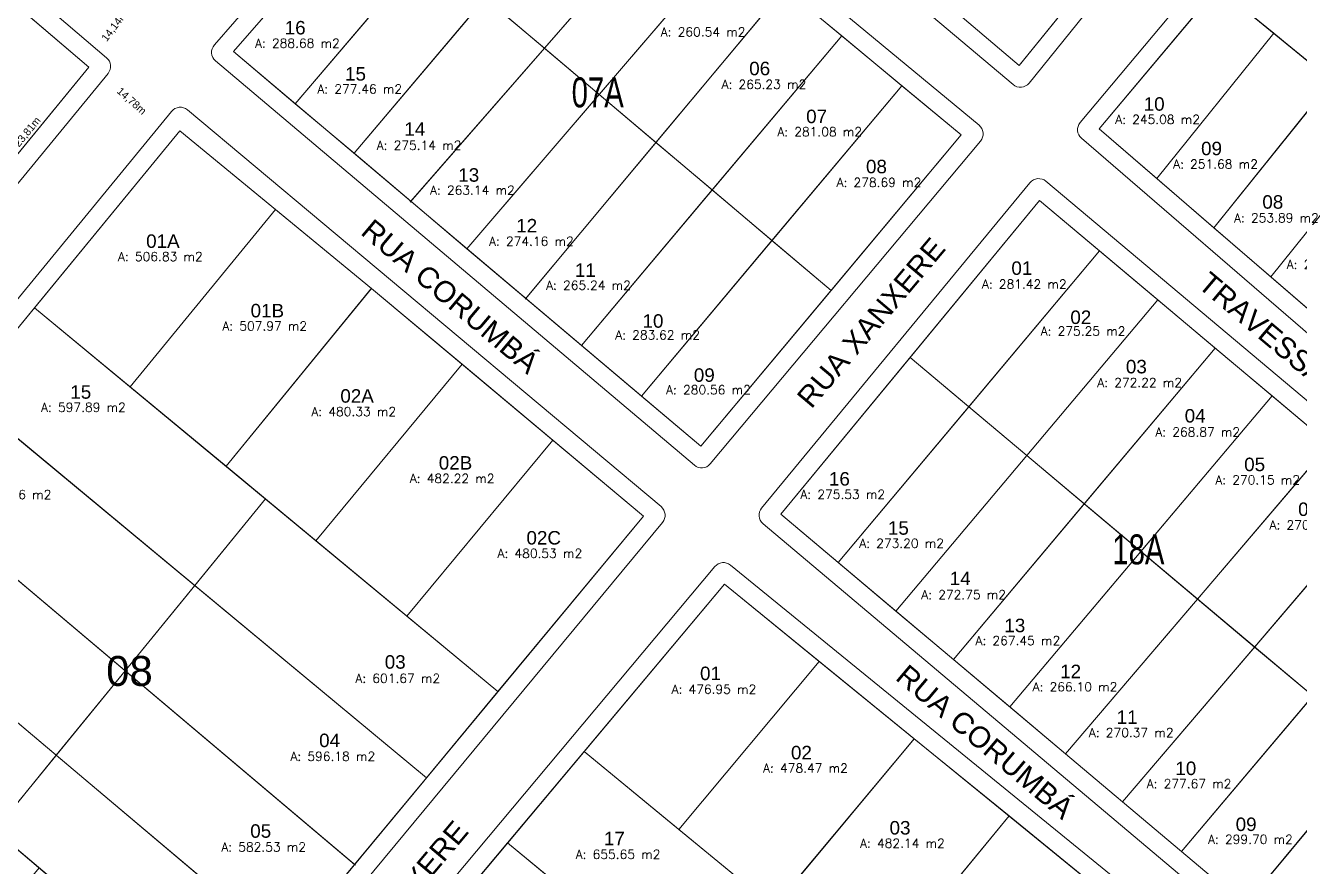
# Model space of a CAD drawing. Header units: metres. Extents: x 3808 to 8215, y 2374 to 6187.
# Drawn here: x 7665.5 to 7835.6, y 5269.4 to 5381.7 of the extents above; entities that cross this region are included whole.
import ezdxf
from ezdxf.enums import TextEntityAlignment as Align

# ---------------------------------------------------------------- set-up
doc = ezdxf.new("R2010")
doc.units = ezdxf.units.M
for name, color, linetype in [('0 - Cotas', 7, 'Continuous'), ('ESPECARQ', 7, 'Continuous'), ('Lotes_Existentes', 7, 'Continuous'), ('nlote', 7, 'Continuous'), ('NOME RUA', 7, 'Continuous'), ('n°quadra', 7, 'Continuous'), ('UNIDADE', 7, 'Continuous')]:
    doc.layers.add(name, color=color, linetype=linetype)
doc.layers.add('Lotes_Boundary', color=7, linetype='Continuous', lineweight=30)
doc.layers.add('MEIO_FIO', color=252, linetype='Continuous', lineweight=0)
doc.layers.get('UNIDADE').off()
doc.styles.add('Arial', font='arial.ttf')
doc.styles.add('REGUA100', font='arial.ttf')
doc.styles.add('REGUA60', font='romans.shx', dxfattribs={"width": 1.4})
doc.dimstyles.new('Copy(2) of ISO-25', dxfattribs={"dimtxt": 1, "dimasz": 2.5, "dimexe": 1.25, "dimexo": 0.625, "dimgap": 0.2, "dimtad": 1, "dimtoh": 1, "dimlfac": 1, "dimzin": 1, "dimtxsty": 'Arial', "dimblk": 'NONE', "dimcen": 0, "dimse1": 1, "dimse2": 1, "dimsd1": 1, "dimsd2": 1, "dimclrt": 256, "dimaunit": 1, "dimadec": 3, "dimazin": 0, "dimtfac": 1, "dimtmove": 0, "dimatfit": 3, "dimldrblk": 'NONE', "dimfxl": 1, "dimtolj": 1, "dimtzin": 0, "dimarcsym": 0})

# ---------------------------------------------------------------- blocks, each defined once
blk = doc.blocks.new('INDUNI1')
at = {"color": 0, "lineweight": 0, "style": 'REGUA100', "width": 1.4, "flags": 8}
for tag, p in [('NOME1', (0, 0)), ('NOME2', (0, -4.29))]:
    blk.add_attdef(tag, text='', height=2.5, dxfattribs=at).set_placement(p, align=Align.CENTER)
at = {"layer": 'ESPECARQ', "color": 3, "lineweight": 0, "style": 'REGUA60', "width": 1.4}
blk.add_attdef('AREA', text='', height=25, dxfattribs=at).set_placement((0, -7.81), align=Align.CENTER)
at = {"layer": 'ESPECARQ', "lineweight": 0, "style": 'REGUA60', "width": 1.4, "flags": 8}
for tag, p in [('PISO', (0, -10.31)), ('REVPAR', (0, -12.81)), ('PEDIR', (0, -15.31))]:
    blk.add_attdef(tag, text='', height=1.5, dxfattribs=at).set_placement(p, align=Align.CENTER)
blk = doc.blocks.new('*D11570')
at = {"layer": 'Defpoints', "color": 0, "transparency": 16777216}
for p in [(7682.5, 5387.37), (7673.96, 5376.1), (7674.18, 5375.93)]:
    blk.add_point(p, dxfattribs=at)
at = {"layer": '0 - Cotas', "lineweight": 5, "transparency": 16777216, "insert": (7677.42, 5381.54), "char_height": 1, "attachment_point": 5, "rotation": 52.8611, "style": 'Arial'}
blk.add_mtext('\\A1;14,14m', dxfattribs=at)
blk = doc.blocks.new('_None')
blk = doc.blocks.new('*D11621')
at = {"layer": 'Defpoints', "color": 0, "transparency": 16777216}
for p in [(7673.96, 5376.1), (7673.96, 5376.1), (7658.86, 5357.7)]:
    blk.add_point(p, dxfattribs=at)
at = {"layer": '0 - Cotas', "lineweight": 5, "transparency": 16777216, "insert": (7665.79, 5367.41), "char_height": 1, "attachment_point": 5, "rotation": 50.6101, "style": 'Arial'}
blk.add_mtext('\\A1;23,81m', dxfattribs=at)
blk = doc.blocks.new('*D11622')
at = {"layer": 'Defpoints', "color": 0, "transparency": 16777216}
for p in [(7643.29, 5402.26), (7673.96, 5376.1), (7672.77, 5374.7)]:
    blk.add_point(p, dxfattribs=at)
at = {"layer": '0 - Cotas', "lineweight": 5, "transparency": 16777216, "insert": (7657.69, 5388.61), "char_height": 1, "attachment_point": 5, "rotation": 319.536, "style": 'Arial'}
blk.add_mtext('\\A1;40,31m', dxfattribs=at)
blk = doc.blocks.new('*D11625')
at = {"layer": 'Defpoints', "color": 0, "transparency": 16777216}
for p in [(7673.96, 5376.1), (7684.71, 5365.94), (7685.01, 5366.28)]:
    blk.add_point(p, dxfattribs=at)
at = {"layer": '0 - Cotas', "lineweight": 5, "transparency": 16777216, "insert": (7679.62, 5371.53), "char_height": 1, "attachment_point": 5, "rotation": 318.3822, "style": 'Arial'}
blk.add_mtext('\\A1;14,78m', dxfattribs=at)

msp = doc.modelspace()

# ---------------------------------------------------------------- linework, layer by layer
at = {"layer": 'Lotes_Boundary', "lineweight": 5, "flags": 128}
for points in [[(7856.041, 5399.327), (7843.888, 5409.699), (7824.681, 5386.753), (7837.308, 5376.425)], [(7752.259, 5398.684), (7743.962, 5405.555), (7726.882, 5385.334), (7734.786, 5378.649)], [(7643.292, 5402.26), (7627.557, 5383.014), (7658.857, 5357.699), (7673.964, 5376.097)], [(7813.832, 5395.647), (7806.084, 5402.359), (7789.989, 5383.256), (7798.191, 5376.334)], [(7719.119, 5391.9), (7711.136, 5398.652), (7693.263, 5378.198), (7701.517, 5371.226)], [(7759.47, 5392.713), (7752.259, 5398.684), (7734.786, 5378.649), (7742.103, 5372.46)], [(7766.841, 5386.61), (7759.47, 5392.713), (7742.103, 5372.46), (7749.681, 5366.05)], [(7726.882, 5385.334), (7719.119, 5391.9), (7701.517, 5371.226), (7709.365, 5364.597)], [(7774.496, 5380.271), (7766.841, 5386.61), (7749.681, 5366.05), (7757.188, 5359.701)], [(7832.156, 5380.639), (7824.681, 5386.753), (7808.866, 5367.859), (7816.541, 5361.239)], [(7734.786, 5378.649), (7726.882, 5385.334), (7709.365, 5364.597), (7716.946, 5358.194)], [(7839.937, 5374.274), (7837.308, 5376.425), (7832.156, 5380.639), (7816.541, 5361.239), (7824.157, 5354.669)], [(7782.523, 5373.624), (7774.496, 5380.271), (7757.188, 5359.701), (7765.165, 5352.954)], [(7742.103, 5372.46), (7734.786, 5378.649), (7716.946, 5358.194), (7724.441, 5351.863)], [(7847.706, 5367.92), (7839.937, 5374.274), (7824.157, 5354.669), (7831.761, 5348.11)], [(7749.681, 5366.05), (7742.103, 5372.46), (7724.441, 5351.863), (7732.299, 5345.225)], [(7790.443, 5367.066), (7782.523, 5373.624), (7765.165, 5352.954), (7773.05, 5346.285)], [(7698.881, 5357.073), (7686.085, 5367.582), (7666.706, 5343.985), (7679.492, 5333.395)], [(7855.325, 5361.687), (7847.706, 5367.92), (7831.761, 5348.11), (7839.218, 5341.677)], [(7757.188, 5359.701), (7749.681, 5366.05), (7732.299, 5345.225), (7739.729, 5338.949)], [(7765.165, 5352.954), (7757.188, 5359.701), (7739.729, 5338.949), (7747.73, 5332.192)], [(7711.677, 5346.565), (7698.881, 5357.073), (7679.492, 5333.395), (7692.278, 5322.806)], [(7808.912, 5351.569), (7800.902, 5358.305), (7783.617, 5337.35), (7791.465, 5330.749)], [(7773.05, 5346.285), (7765.165, 5352.954), (7747.73, 5332.192), (7755.653, 5325.499)], [(7816.694, 5345.024), (7808.912, 5351.569), (7791.465, 5330.749), (7799.192, 5324.249)], [(7723.782, 5336.425), (7711.677, 5346.565), (7692.278, 5322.806), (7697.542, 5318.446), (7704.274, 5312.871)], [(7824.355, 5338.582), (7816.694, 5345.024), (7799.192, 5324.249), (7806.87, 5317.791)], [(7666.706, 5343.985), (7657.242, 5332.461), (7688.095, 5306.875), (7697.542, 5318.446), (7692.278, 5322.806)], [(7831.948, 5332.196), (7824.355, 5338.582), (7806.87, 5317.791), (7814.426, 5311.436)], [(7735.886, 5326.285), (7723.782, 5336.425), (7704.274, 5312.871), (7716.435, 5302.799)], [(7791.465, 5330.749), (7783.617, 5337.35), (7766.343, 5316.407), (7774.027, 5309.939)], [(7657.242, 5332.461), (7648.138, 5321.375), (7678.807, 5295.5), (7688.095, 5306.875)], [(7839.615, 5325.749), (7831.948, 5332.196), (7814.426, 5311.436), (7821.98, 5305.082)], [(7799.192, 5324.249), (7791.465, 5330.749), (7774.027, 5309.939), (7781.698, 5303.483)], [(7747.991, 5316.145), (7735.886, 5326.285), (7716.435, 5302.799), (7728.582, 5292.739)], [(7847.241, 5319.335), (7839.615, 5325.749), (7821.98, 5305.082), (7829.6, 5298.672)], [(7806.87, 5317.791), (7799.192, 5324.249), (7781.698, 5303.483), (7789.392, 5297.008)], [(7648.138, 5321.375), (7638.9, 5310.126), (7669.601, 5284.224), (7678.807, 5295.5)], [(7697.542, 5318.446), (7688.095, 5306.875), (7719.03, 5281.222), (7728.582, 5292.739)], [(7814.426, 5311.436), (7806.87, 5317.791), (7789.392, 5297.008), (7796.908, 5290.682)], [(7854.904, 5312.891), (7847.241, 5319.335), (7829.6, 5298.672), (7837.369, 5292.138)], [(7821.98, 5305.082), (7814.426, 5311.436), (7796.908, 5290.682), (7804.349, 5284.42)], [(7638.9, 5310.126), (7630.663, 5300.096), (7643.495, 5289.269), (7656.138, 5278.602), (7661.392, 5274.17), (7669.601, 5284.224)], [(7688.095, 5306.875), (7678.807, 5295.5), (7709.439, 5269.655), (7719.03, 5281.222)], [(7771.484, 5296.74), (7758.816, 5307.052), (7740.108, 5284.732), (7752.744, 5274.325)], [(7829.6, 5298.672), (7821.98, 5305.082), (7804.349, 5284.42), (7811.961, 5278.013)], [(7837.369, 5292.138), (7829.6, 5298.672), (7811.961, 5278.013), (7819.835, 5271.386)], [(7784.151, 5286.428), (7771.484, 5296.74), (7752.744, 5274.325), (7765.379, 5263.919)], [(7678.807, 5295.5), (7669.601, 5284.224), (7700.148, 5258.451), (7709.439, 5269.655)], [(7845.724, 5285.11), (7837.369, 5292.138), (7819.835, 5271.386), (7828.36, 5264.211)], [(7796.819, 5276.116), (7784.151, 5286.428), (7765.379, 5263.919), (7778.127, 5253.42)], [(7669.601, 5284.224), (7661.392, 5274.17), (7691.863, 5248.46), (7700.148, 5258.451)], [(7752.744, 5274.325), (7740.108, 5284.732), (7729.868, 5272.515), (7761.504, 5246.461), (7761.953, 5246.976), (7771.974, 5258.487), (7765.379, 5263.919)], [(7667.317, 5269.17), (7661.392, 5274.17), (7656.138, 5278.602), (7635.414, 5253.55), (7646.683, 5244.227)], [(7809.486, 5265.804), (7796.819, 5276.116), (7778.127, 5253.42), (7790.65, 5243.106)], [(7729.868, 5272.515), (7720.252, 5261.042), (7751.931, 5235.464), (7761.504, 5246.461)]]:
    msp.add_lwpolyline(points, close=True, dxfattribs=at)
at = {"layer": 'Lotes_Existentes', "linetype": 'Continuous', "lineweight": 5}
for p, q in [((7613.407, 5427.752), (7673.964, 5376.097)), ((7673.964, 5376.097), (7598.431, 5284.108)), ((7609.823, 5274.72), (7686.085, 5367.582)), ((7711.682, 5346.571), (7692.278, 5322.806)), ((7711.677, 5346.565), (7747.991, 5316.145)), ((7666.706, 5343.985), (7728.582, 5292.739)), ((7657.242, 5332.461), (7719.03, 5281.222)), ((7648.138, 5321.375), (7709.549, 5269.563)), ((7697.542, 5318.446), (7661.392, 5274.17)), ((7747.991, 5316.145), (7671.398, 5223.781)), ((7638.9, 5310.126), (7700.148, 5258.451))]:
    msp.add_line(p, q, dxfattribs=at)
at = {"layer": 'Lotes_Existentes', "lineweight": 5}
for p, q in [((7693.263, 5378.198), (7728.417, 5418.427)), ((7728.417, 5418.427), (7790.443, 5367.066)), ((7831.829, 5417.868), (7798.191, 5376.334)), ((7701.51, 5371.218), (7736.211, 5411.974)), ((7843.888, 5409.699), (7808.866, 5367.859)), ((7743.962, 5405.555), (7709.365, 5364.597)), ((7711.136, 5398.652), (7773.05, 5346.285)), ((7716.855, 5358.09), (7752.259, 5398.684)), ((7759.47, 5392.713), (7724.415, 5351.834)), ((7732.227, 5345.139), (7766.827, 5386.592)), ((7824.681, 5386.753), (7863.39, 5355.09)), ((7789.989, 5383.256), (7798.191, 5376.334)), ((7816.541, 5361.239), (7832.156, 5380.639)), ((7774.496, 5380.271), (7739.725, 5338.944)), ((7755.653, 5325.499), (7693.263, 5378.198)), ((7824.157, 5354.669), (7839.937, 5374.274)), ((7747.73, 5332.192), (7782.523, 5373.624)), ((7711.677, 5346.565), (7686.085, 5367.582)), ((7790.443, 5367.066), (7755.653, 5325.499)), ((7808.866, 5367.859), (7870.431, 5314.751)), ((7831.761, 5348.11), (7847.706, 5367.92)), ((7698.881, 5357.073), (7679.492, 5333.395)), ((7766.343, 5316.407), (7800.902, 5358.305)), ((7800.902, 5358.305), (7863.088, 5306.008)), ((7774.027, 5309.939), (7808.912, 5351.569)), ((7816.694, 5345.024), (7781.698, 5303.483)), ((7789.392, 5297.008), (7824.355, 5338.582)), ((7723.782, 5336.425), (7704.274, 5312.871)), ((7783.617, 5337.35), (7845.724, 5285.11)), ((7831.948, 5332.196), (7796.908, 5290.682)), ((7735.886, 5326.285), (7716.435, 5302.799)), ((7804.349, 5284.42), (7839.615, 5325.749)), ((7847.241, 5319.335), (7811.961, 5278.013)), ((7828.36, 5264.211), (7766.343, 5316.407)), ((7819.835, 5271.386), (7854.904, 5312.891)), ((7681.687, 5215.032), (7758.816, 5307.052)), ((7758.816, 5307.052), (7822.154, 5255.492)), ((7863.088, 5306.008), (7828.36, 5264.211)), ((7771.484, 5296.74), (7752.744, 5274.325)), ((7784.151, 5286.428), (7765.379, 5263.919)), ((7740.108, 5284.732), (7803.285, 5232.7)), ((7796.819, 5276.116), (7778.127, 5253.42)), ((7661.392, 5274.17), (7691.863, 5248.46)), ((7729.868, 5272.515), (7761.504, 5246.461))]:
    msp.add_line(p, q, dxfattribs=at)
at = {"layer": 'Lotes_Existentes', "lineweight": 5, "flags": 128}
msp.add_lwpolyline([(7839.218, 5341.677), (7839.218, 5341.677), (7855.325, 5361.687), (7847.706, 5367.92), (7831.761, 5348.11)], dxfattribs=at)
at = {"layer": 'MEIO_FIO', "lineweight": 5}
for p, q in [((7615.029, 5429.654), (7676.333, 5377.362)), ((7797.358, 5373.766), (7733.905, 5427.318)), ((7690.711, 5379.078), (7727.175, 5420.806)), ((7729.261, 5420.974), (7792.811, 5368.351)), ((7834.386, 5417.053), (7799.491, 5373.968)), ((7842.619, 5412.078), (7806.317, 5368.709)), ((7754.807, 5322.941), (7690.873, 5376.945)), ((7676.519, 5375.269), (7599.733, 5281.755)), ((7607.259, 5275.536), (7684.999, 5370.198)), ((7687.121, 5370.396), (7750.359, 5317.422)), ((7793.005, 5366.233), (7756.925, 5323.124)), ((7806.487, 5366.61), (7869.563, 5312.199)), ((7763.785, 5317.234), (7799.615, 5360.675)), ((7801.738, 5360.868), (7865.458, 5307.282)), ((7750.55, 5315.315), (7672.684, 5221.417)), ((7827.521, 5261.65), (7763.976, 5315.131)), ((7679.125, 5215.867), (7757.534, 5309.413)), ((7759.63, 5309.613), (7824.514, 5256.795))]:
    msp.add_line(p, q, dxfattribs=at)
for centre, start, end in [((7691.84, 5378.091), 138.85108, 229.81303), ((7675.36, 5376.221), 320.61009, 49.53595), ((7798.326, 5374.912), 229.83687, 320.99585), ((7686.158, 5369.246), 50.04747, 140.60591), ((7807.467, 5367.746), 140.06942, 229.21772), ((7791.855, 5367.195), 320.07247, 50.37308), ((7800.773, 5359.72), 49.93739, 140.48361), ((7755.775, 5324.087), 229.81303, 320.07247), ((7749.396, 5316.273), 320.33246, 50.04747), ((7764.942, 5316.279), 140.48361, 229.91488), ((7758.683, 5308.45), 50.8529, 140.03081)]:
    msp.add_arc(centre, 1.5, start, end, dxfattribs=at)

# ---------------------------------------------------------------- block references
at = {"layer": 'UNIDADE', "lineweight": 5}
ref = msp.add_blockref('INDUNI1', (7755.973, 5386.456), dxfattribs=dict(at, xscale=0.8, yscale=0.8, zscale=0.5))
ref.add_attrib('AREA', 'A: 260.54 m2', dxfattribs={"layer": 'ESPECARQ', "lineweight": 0, "height": 1.2, "style": 'REGUA60'}).set_placement((7755.973, 5380.206), align=Align.CENTER)
ref = msp.add_blockref('INDUNI1', (7701.803, 5384.95), dxfattribs=dict(at, xscale=0.8, yscale=0.8, zscale=0.5))
ref.add_attrib('AREA', 'A: 288.68 m2', dxfattribs={"layer": 'ESPECARQ', "lineweight": 0, "height": 1.2, "style": 'REGUA60'}).set_placement((7701.803, 5378.699), align=Align.CENTER)
ref = msp.add_blockref('INDUNI1', (7764.09, 5379.449), dxfattribs=dict(at, xscale=0.8, yscale=0.8, zscale=0.5))
ref.add_attrib('AREA', 'A: 265.23 m2', dxfattribs={"layer": 'ESPECARQ', "lineweight": 0, "height": 1.2, "style": 'REGUA60'}).set_placement((7764.09, 5373.199), align=Align.CENTER)
ref = msp.add_blockref('INDUNI1', (7710.126, 5378.829), dxfattribs=dict(at, xscale=0.8, yscale=0.8, zscale=0.5))
ref.add_attrib('AREA', 'A: 277.46 m2', dxfattribs={"layer": 'ESPECARQ', "lineweight": 0, "height": 1.2, "style": 'REGUA60'}).set_placement((7710.126, 5372.578), align=Align.CENTER)
ref = msp.add_blockref('INDUNI1', (7816.655, 5374.771), dxfattribs=dict(at, xscale=0.8, yscale=0.8, zscale=0.5))
ref.add_attrib('AREA', 'A: 245.08 m2', dxfattribs={"layer": 'ESPECARQ', "lineweight": 0, "height": 1.2, "style": 'REGUA60'}).set_placement((7816.655, 5368.52), align=Align.CENTER)
ref = msp.add_blockref('INDUNI1', (7771.533, 5373.127), dxfattribs=dict(at, xscale=0.8, yscale=0.8, zscale=0.5))
ref.add_attrib('AREA', 'A: 281.08 m2', dxfattribs={"layer": 'ESPECARQ', "lineweight": 0, "height": 1.2, "style": 'REGUA60'}).set_placement((7771.533, 5366.876), align=Align.CENTER)
ref = msp.add_blockref('INDUNI1', (7718.044, 5371.318), dxfattribs=dict(at, xscale=0.8, yscale=0.8, zscale=0.5))
ref.add_attrib('AREA', 'A: 275.14 m2', dxfattribs={"layer": 'ESPECARQ', "lineweight": 0, "height": 1.2, "style": 'REGUA60'}).set_placement((7718.044, 5365.067), align=Align.CENTER)
ref = msp.add_blockref('INDUNI1', (7824.392, 5368.812), dxfattribs=dict(at, xscale=0.8, yscale=0.8, zscale=0.5))
ref.add_attrib('AREA', 'A: 251.68 m2', dxfattribs={"layer": 'ESPECARQ', "lineweight": 0, "height": 1.2, "style": 'REGUA60'}).set_placement((7824.392, 5362.561), align=Align.CENTER)
ref = msp.add_blockref('INDUNI1', (7725.163, 5365.328), dxfattribs=dict(at, xscale=0.8, yscale=0.8, zscale=0.5))
ref.add_attrib('AREA', 'A: 263.14 m2', dxfattribs={"layer": 'ESPECARQ', "lineweight": 0, "height": 1.2, "style": 'REGUA60'}).set_placement((7725.163, 5359.077), align=Align.CENTER)
ref = msp.add_blockref('INDUNI1', (7779.447, 5366.362), dxfattribs=dict(at, xscale=0.8, yscale=0.8, zscale=0.5))
ref.add_attrib('AREA', 'A: 278.69 m2', dxfattribs={"layer": 'ESPECARQ', "lineweight": 0, "height": 1.2, "style": 'REGUA60'}).set_placement((7779.447, 5360.111), align=Align.CENTER)
ref = msp.add_blockref('INDUNI1', (7832.524, 5361.631), dxfattribs=dict(at, xscale=0.8, yscale=0.8, zscale=0.5))
ref.add_attrib('AREA', 'A: 253.89 m2', dxfattribs={"layer": 'ESPECARQ', "lineweight": 0, "height": 1.2, "style": 'REGUA60'}).set_placement((7832.524, 5355.38), align=Align.CENTER)
ref = msp.add_blockref('INDUNI1', (7733.042, 5358.508), dxfattribs=dict(at, xscale=0.8, yscale=0.8, zscale=0.5))
ref.add_attrib('AREA', 'A: 274.16 m2', dxfattribs={"layer": 'ESPECARQ', "lineweight": 0, "height": 1.2, "style": 'REGUA60'}).set_placement((7733.042, 5352.258), align=Align.CENTER)
ref = msp.add_blockref('INDUNI1', (7683.497, 5356.463), dxfattribs=dict(at, xscale=0.8, yscale=0.8, zscale=0.5))
ref.add_attrib('AREA', 'A: 506.83 m2', dxfattribs={"layer": 'ESPECARQ', "lineweight": 0, "height": 1.2, "style": 'REGUA60'}).set_placement((7683.497, 5350.212), align=Align.CENTER)
ref = msp.add_blockref('INDUNI1', (7839.555, 5355.413), dxfattribs=dict(at, xscale=0.8, yscale=0.8, zscale=0.5))
ref.add_attrib('AREA', 'A: 251.58 m2', dxfattribs={"layer": 'ESPECARQ', "lineweight": 0, "height": 1.2, "style": 'REGUA60'}).set_placement((7839.555, 5349.162), align=Align.CENTER)
ref = msp.add_blockref('INDUNI1', (7740.668, 5352.63), dxfattribs=dict(at, xscale=0.8, yscale=0.8, zscale=0.5))
ref.add_attrib('AREA', 'A: 265.24 m2', dxfattribs={"layer": 'ESPECARQ', "lineweight": 0, "height": 1.2, "style": 'REGUA60'}).set_placement((7740.668, 5346.379), align=Align.CENTER)
ref = msp.add_blockref('INDUNI1', (7798.852, 5352.78), dxfattribs=dict(at, xscale=0.8, yscale=0.8, zscale=0.5))
ref.add_attrib('AREA', 'A: 281.42 m2', dxfattribs={"layer": 'ESPECARQ', "lineweight": 0, "height": 1.2, "style": 'REGUA60'}).set_placement((7798.852, 5346.529), align=Align.CENTER)
ref = msp.add_blockref('INDUNI1', (7697.442, 5347.187), dxfattribs=dict(at, xscale=0.8, yscale=0.8, zscale=0.5))
ref.add_attrib('AREA', 'A: 507.97 m2', dxfattribs={"layer": 'ESPECARQ', "lineweight": 0, "height": 1.2, "style": 'REGUA60'}).set_placement((7697.442, 5340.936), align=Align.CENTER)
ref = msp.add_blockref('INDUNI1', (7749.893, 5345.995), dxfattribs=dict(at, xscale=0.8, yscale=0.8, zscale=0.5))
ref.add_attrib('AREA', 'A: 283.62 m2', dxfattribs={"layer": 'ESPECARQ', "lineweight": 0, "height": 1.2, "style": 'REGUA60'}).set_placement((7749.893, 5339.744), align=Align.CENTER)
ref = msp.add_blockref('INDUNI1', (7806.705, 5346.511), dxfattribs=dict(at, xscale=0.8, yscale=0.8, zscale=0.5))
ref.add_attrib('AREA', 'A: 275.25 m2', dxfattribs={"layer": 'ESPECARQ', "lineweight": 0, "height": 1.2, "style": 'REGUA60'}).set_placement((7806.705, 5340.26), align=Align.CENTER)
ref = msp.add_blockref('INDUNI1', (7756.689, 5338.669), dxfattribs=dict(at, xscale=0.8, yscale=0.8, zscale=0.5))
ref.add_attrib('AREA', 'A: 280.56 m2', dxfattribs={"layer": 'ESPECARQ', "lineweight": 0, "height": 1.2, "style": 'REGUA60'}).set_placement((7756.689, 5332.418), align=Align.CENTER)
ref = msp.add_blockref('INDUNI1', (7814.257, 5339.64), dxfattribs=dict(at, xscale=0.8, yscale=0.8, zscale=0.5))
ref.add_attrib('AREA', 'A: 272.22 m2', dxfattribs={"layer": 'ESPECARQ', "lineweight": 0, "height": 1.2, "style": 'REGUA60'}).set_placement((7814.257, 5333.39), align=Align.CENTER)
ref = msp.add_blockref('INDUNI1', (7673.234, 5336.337), dxfattribs=dict(at, xscale=0.8, yscale=0.8, zscale=0.5))
ref.add_attrib('AREA', 'A: 597.89 m2', dxfattribs={"layer": 'ESPECARQ', "lineweight": 0, "height": 1.2, "style": 'REGUA60'}).set_placement((7673.234, 5330.086), align=Align.CENTER)
ref = msp.add_blockref('INDUNI1', (7709.325, 5335.77), dxfattribs=dict(at, xscale=0.8, yscale=0.8, zscale=0.5))
ref.add_attrib('AREA', 'A: 480.33 m2', dxfattribs={"layer": 'ESPECARQ', "lineweight": 0, "height": 1.2, "style": 'REGUA60'}).set_placement((7709.325, 5329.52), align=Align.CENTER)
ref = msp.add_blockref('INDUNI1', (7822.015, 5333.03), dxfattribs=dict(at, xscale=0.8, yscale=0.8, zscale=0.5))
ref.add_attrib('AREA', 'A: 268.87 m2', dxfattribs={"layer": 'ESPECARQ', "lineweight": 0, "height": 1.2, "style": 'REGUA60'}).set_placement((7822.015, 5326.78), align=Align.CENTER)
ref = msp.add_blockref('INDUNI1', (7722.465, 5326.834), dxfattribs=dict(at, xscale=0.8, yscale=0.8, zscale=0.5))
ref.add_attrib('AREA', 'A: 482.22 m2', dxfattribs={"layer": 'ESPECARQ', "lineweight": 0, "height": 1.2, "style": 'REGUA60'}).set_placement((7722.465, 5320.583), align=Align.CENTER)
ref = msp.add_blockref('INDUNI1', (7830.018, 5326.645), dxfattribs=dict(at, xscale=0.8, yscale=0.8, zscale=0.5))
ref.add_attrib('AREA', 'A: 270.15 m2', dxfattribs={"layer": 'ESPECARQ', "lineweight": 0, "height": 1.2, "style": 'REGUA60'}).set_placement((7830.018, 5320.394), align=Align.CENTER)
ref = msp.add_blockref('INDUNI1', (7663.295, 5324.687), dxfattribs=dict(at, xscale=0.8, yscale=0.8, zscale=0.5))
ref.add_attrib('AREA', 'A: 582.06 m2', dxfattribs={"layer": 'ESPECARQ', "lineweight": 0, "height": 1.2, "style": 'REGUA60'}).set_placement((7663.295, 5318.436), align=Align.CENTER)
ref = msp.add_blockref('INDUNI1', (7774.621, 5324.709), dxfattribs=dict(at, xscale=0.8, yscale=0.8, zscale=0.5))
ref.add_attrib('AREA', 'A: 275.53 m2', dxfattribs={"layer": 'ESPECARQ', "lineweight": 0, "height": 1.2, "style": 'REGUA60'}).set_placement((7774.621, 5318.458), align=Align.CENTER)
ref = msp.add_blockref('INDUNI1', (7837.257, 5320.632), dxfattribs=dict(at, xscale=0.8, yscale=0.8, zscale=0.5))
ref.add_attrib('AREA', 'A: 270.62 m2', dxfattribs={"layer": 'ESPECARQ', "lineweight": 0, "height": 1.2, "style": 'REGUA60'}).set_placement((7837.257, 5314.381), align=Align.CENTER)
ref = msp.add_blockref('INDUNI1', (7782.474, 5318.177), dxfattribs=dict(at, xscale=0.8, yscale=0.8, zscale=0.5))
ref.add_attrib('AREA', 'A: 273.20 m2', dxfattribs={"layer": 'ESPECARQ', "lineweight": 0, "height": 1.2, "style": 'REGUA60'}).set_placement((7782.474, 5311.926), align=Align.CENTER)
ref = msp.add_blockref('INDUNI1', (7734.175, 5316.831), dxfattribs=dict(at, xscale=0.8, yscale=0.8, zscale=0.5))
ref.add_attrib('AREA', 'A: 480.53 m2', dxfattribs={"layer": 'ESPECARQ', "lineweight": 0, "height": 1.2, "style": 'REGUA60'}).set_placement((7734.175, 5310.58), align=Align.CENTER)
ref = msp.add_blockref('INDUNI1', (7790.753, 5311.31), dxfattribs=dict(at, xscale=0.8, yscale=0.8, zscale=0.5))
ref.add_attrib('AREA', 'A: 272.75 m2', dxfattribs={"layer": 'ESPECARQ', "lineweight": 0, "height": 1.2, "style": 'REGUA60'}).set_placement((7790.753, 5305.059), align=Align.CENTER)
ref = msp.add_blockref('INDUNI1', (7797.996, 5305.185), dxfattribs=dict(at, xscale=0.8, yscale=0.8, zscale=0.5))
ref.add_attrib('AREA', 'A: 267.45 m2', dxfattribs={"layer": 'ESPECARQ', "lineweight": 0, "height": 1.2, "style": 'REGUA60'}).set_placement((7797.996, 5298.935), align=Align.CENTER)
ref = msp.add_blockref('INDUNI1', (7715.206, 5300.147), dxfattribs=dict(at, xscale=0.8, yscale=0.8, zscale=0.5))
ref.add_attrib('AREA', 'A: 601.67 m2', dxfattribs={"layer": 'ESPECARQ', "lineweight": 0, "height": 1.2, "style": 'REGUA60'}).set_placement((7715.206, 5293.896), align=Align.CENTER)
ref = msp.add_blockref('INDUNI1', (7805.62, 5299.01), dxfattribs=dict(at, xscale=0.8, yscale=0.8, zscale=0.5))
ref.add_attrib('AREA', 'A: 266.10 m2', dxfattribs={"layer": 'ESPECARQ', "lineweight": 0, "height": 1.2, "style": 'REGUA60'}).set_placement((7805.62, 5292.759), align=Align.CENTER)
ref = msp.add_blockref('INDUNI1', (7757.414, 5298.689), dxfattribs=dict(at, xscale=0.8, yscale=0.8, zscale=0.05))
ref.add_attrib('AREA', 'A: 476.95 m2', dxfattribs={"layer": 'ESPECARQ', "lineweight": 0, "height": 1.2, "style": 'REGUA60'}).set_placement((7757.414, 5292.438), align=Align.CENTER)
ref = msp.add_blockref('INDUNI1', (7813.131, 5292.898), dxfattribs=dict(at, xscale=0.8, yscale=0.8, zscale=0.5))
ref.add_attrib('AREA', 'A: 270.37 m2', dxfattribs={"layer": 'ESPECARQ', "lineweight": 0, "height": 1.2, "style": 'REGUA60'}).set_placement((7813.131, 5286.648), align=Align.CENTER)
ref = msp.add_blockref('INDUNI1', (7706.533, 5289.733), dxfattribs=dict(at, xscale=0.8, yscale=0.8, zscale=0.5))
ref.add_attrib('AREA', 'A: 596.18 m2', dxfattribs={"layer": 'ESPECARQ', "lineweight": 0, "height": 1.2, "style": 'REGUA60'}).set_placement((7706.533, 5283.482), align=Align.CENTER)
ref = msp.add_blockref('INDUNI1', (7769.641, 5288.159), dxfattribs=dict(at, xscale=0.8, yscale=0.8, zscale=0.05))
ref.add_attrib('AREA', 'A: 478.47 m2', dxfattribs={"layer": 'ESPECARQ', "lineweight": 0, "height": 1.2, "style": 'REGUA60'}).set_placement((7769.641, 5281.908), align=Align.CENTER)
ref = msp.add_blockref('INDUNI1', (7820.861, 5286.077), dxfattribs=dict(at, xscale=0.8, yscale=0.8, zscale=0.5))
ref.add_attrib('AREA', 'A: 277.67 m2', dxfattribs={"layer": 'ESPECARQ', "lineweight": 0, "height": 1.2, "style": 'REGUA60'}).set_placement((7820.861, 5279.826), align=Align.CENTER)
ref = msp.add_blockref('INDUNI1', (7829.053, 5278.646), dxfattribs=dict(at, xscale=0.8, yscale=0.8, zscale=0.5))
ref.add_attrib('AREA', 'A: 299.70 m2', dxfattribs={"layer": 'ESPECARQ', "lineweight": 0, "height": 1.2, "style": 'REGUA60'}).set_placement((7829.053, 5272.396), align=Align.CENTER)
ref = msp.add_blockref('INDUNI1', (7697.298, 5277.614), dxfattribs=dict(at, xscale=0.8, yscale=0.8, zscale=0.5))
ref.add_attrib('AREA', 'A: 582.53 m2', dxfattribs={"layer": 'ESPECARQ', "lineweight": 0, "height": 1.2, "style": 'REGUA60'}).set_placement((7697.298, 5271.364), align=Align.CENTER)
ref = msp.add_blockref('INDUNI1', (7782.587, 5278.132), dxfattribs=dict(at, xscale=0.8, yscale=0.8, zscale=0.05))
ref.add_attrib('AREA', 'A: 482.14 m2', dxfattribs={"layer": 'ESPECARQ', "lineweight": 0, "height": 1.2, "style": 'REGUA60'}).set_placement((7782.587, 5271.881), align=Align.CENTER)
ref = msp.add_blockref('INDUNI1', (7744.614, 5276.649), dxfattribs=dict(at, xscale=0.8, yscale=0.8, zscale=0.05))
ref.add_attrib('AREA', 'A: 655.65 m2', dxfattribs={"layer": 'ESPECARQ', "lineweight": 0, "height": 1.2, "style": 'REGUA60'}).set_placement((7744.614, 5270.398), align=Align.CENTER)

# ---------------------------------------------------------------- texts
at = {"layer": 'nlote', "lineweight": 5, "style": 'Arial'}
for s, p in [('16', (7700.105, 5380.472)), ('15', (7708.161, 5374.307)), ('06', (7762.127, 5375.024)), ('10', (7814.799, 5370.285)), ('07', (7769.731, 5368.626)), ('14', (7716.08, 5366.939)), ('09', (7822.461, 5364.344)), ('08', (7777.718, 5361.931)), ('13', (7723.28, 5360.807)), ('08', (7830.639, 5357.203)), ('12', (7731.018, 5354.035)), ('01A', (7681.607, 5351.97)), ('01', (7797.132, 5348.367)), ('11', (7738.844, 5348.097)), ('01B', (7695.553, 5342.694)), ('02', (7805.005, 5341.806)), ('10', (7747.879, 5341.308)), ('03', (7812.421, 5335.215)), ('09', (7754.733, 5334.088)), ('15', (7671.478, 5331.831)), ('02A', (7707.534, 5331.301)), ('04', (7820.274, 5328.652)), ('02B', (7720.674, 5322.364)), ('05', (7828.216, 5322.16)), ('16', (7772.77, 5320.232)), ('06', (7835.419, 5316.174)), ('15', (7780.642, 5313.671)), ('02C', (7732.384, 5312.361)), ('14', (7788.901, 5306.94)), ('13', (7796.193, 5300.657)), ('03', (7713.464, 5295.781)), ('01', (7755.561, 5294.257)), ('12', (7803.643, 5294.516)), ('11', (7811.185, 5288.405)), ('04', (7704.702, 5285.309)), ('02', (7767.701, 5283.68)), ('10', (7819.024, 5281.578)), ('03', (7780.865, 5273.641)), ('09', (7827.078, 5274.106)), ('05', (7695.503, 5273.207)), ('17', (7742.722, 5272.202))]:
    msp.add_text(s, height=1.8, dxfattribs=at).set_placement(p)
at = {"layer": 'NOME RUA', "linetype": 'Continuous', "lineweight": 5, "style": 'Arial'}
for s, rotation, p in [('RUA CORUMBÁ', 319.88114, (7710.108, 5353.88)), ('RUA XANXERE', 49.88114, (7770.428, 5330.368)), ('TRAVESSA POPULAR', 319.88114, (7821.864, 5346.819)), ('RUA CORUMBÁ', 319.88114, (7781.507, 5294.408)), ('RUA XANXERE', 49.88114, (7706.74, 5252.519))]:
    msp.add_text(s, height=2.8, rotation=rotation, dxfattribs=at).set_placement(p)
at = {"layer": 'n°quadra', "lineweight": 5, "style": 'Arial', "width": 0.7}
for s, p in [('07A', (7738.419, 5370.732)), ('18A', (7810.607, 5309.705))]:
    msp.add_text(s, height=4, rotation=0.02799, dxfattribs=at).set_placement(p)
at = {"layer": 'n°quadra', "lineweight": 5, "style": 'Arial'}
msp.add_text('08', height=4, rotation=0.02799, dxfattribs=at).set_placement((7676.274, 5293.477))

# ---------------------------------------------------------------- dimensions: what is measured, and where the dimension line sits
at = {"layer": '0 - Cotas', "lineweight": 5}
for base, p1, p2, angle, picture, middle in [((7672.77, 5374.697), (7643.292, 5402.26), (7673.964, 5376.097), 319.53595, '*D11622', (7657.173, 5388.001)), ((7674.18, 5375.933), (7682.502, 5387.369), (7673.964, 5376.097), 232.86106, '*D11570', (7678.061, 5381.058)), ((7673.964, 5376.097), (7658.857, 5357.699), (7673.964, 5376.097), 50.61009, '*D11621', (7666.411, 5366.898)), ((7684.71, 5365.936), (7673.964, 5376.097), (7685.015, 5366.279), 318.38218, '*D11625', (7679.083, 5370.935))]:
    dim = msp.add_linear_dim(base=base, p1=p1, p2=p2, angle=angle, dimstyle='Copy(2) of ISO-25', override={"dimpost": 'm'}, dxfattribs=at)
    dim.commit()
    dim.dimension.update_dxf_attribs({"geometry": picture, "text_midpoint": middle, "dimtype": 161})

doc.saveas('drawing.dxf')
